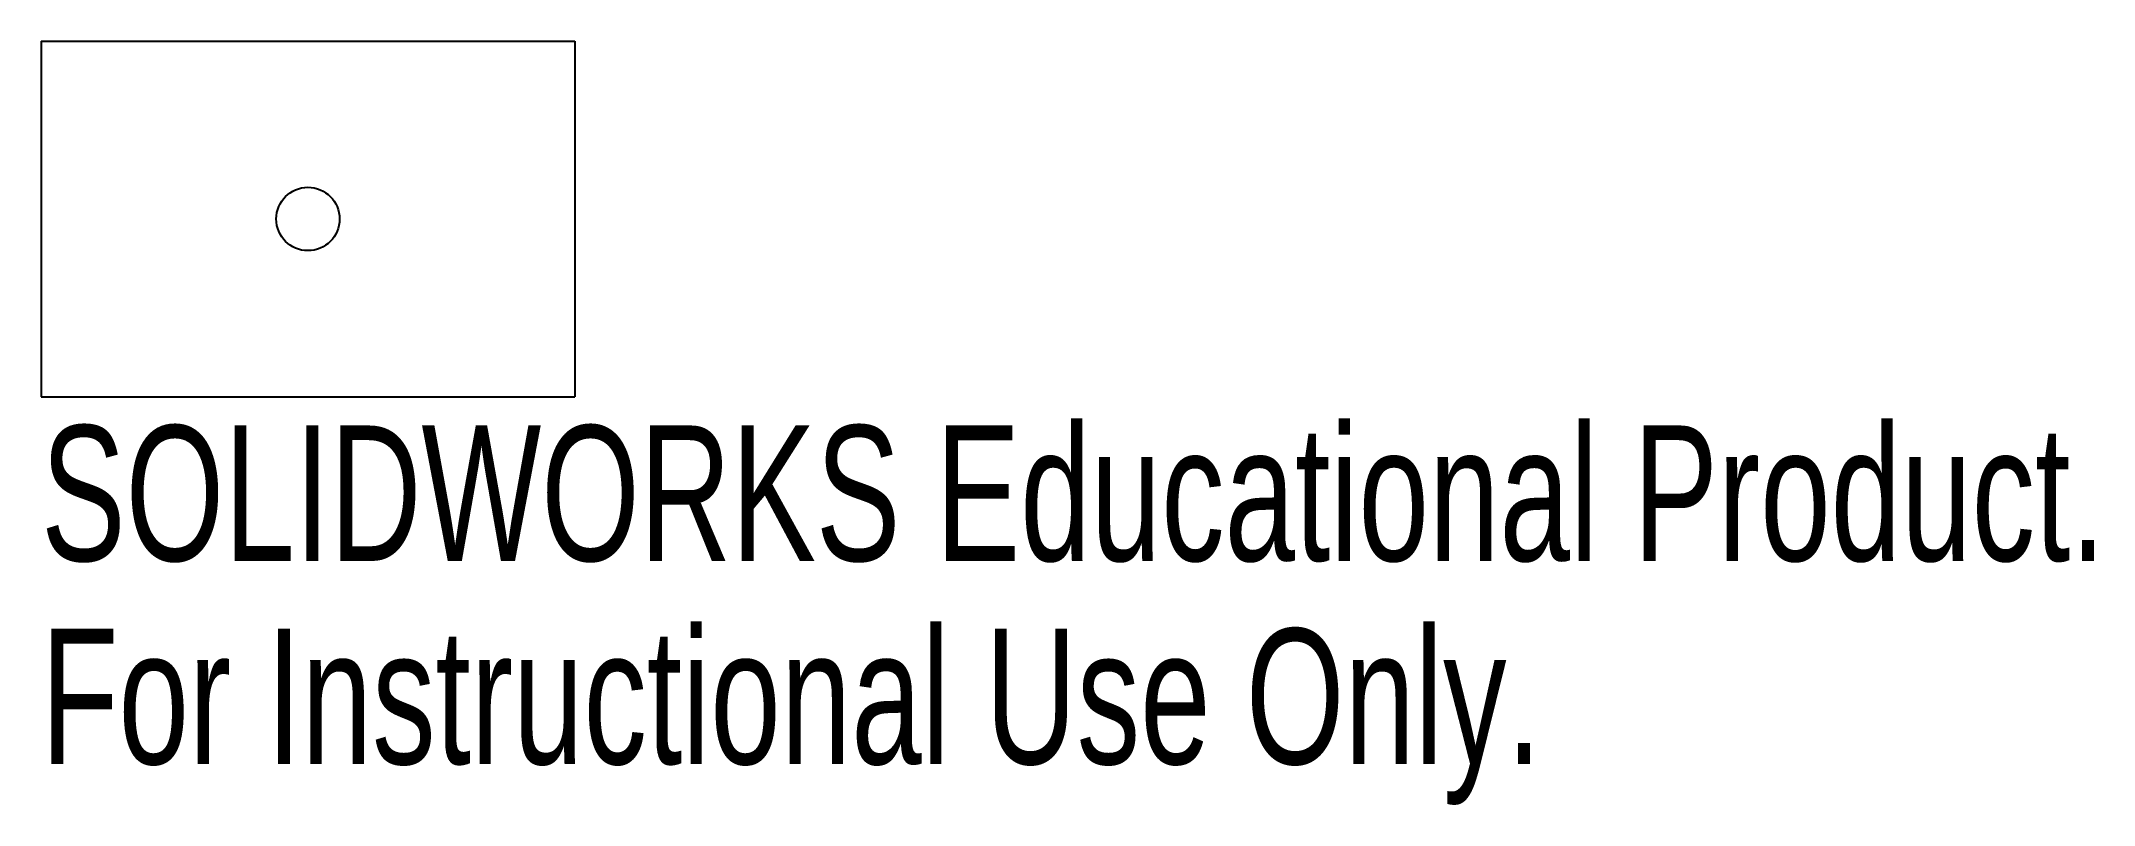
# Model space of a CAD drawing. Header units: inches. Extents: x 0 to 2.88, y -1.07 to 0.
import ezdxf

# ---------------------------------------------------------------- set-up
doc = ezdxf.new("R2010")
doc.units = ezdxf.units.IN
doc.header["$MEASUREMENT"] = 0
doc.styles.add('SLDTEXTSTYLE0', font='TXT', dxfattribs={"width": 0.7})

msp = doc.modelspace()

# ---------------------------------------------------------------- linework, layer by layer
at = {"color": 7, "linetype": 'Continuous', "lineweight": 25}
for p, q in [((0, 0), (0, -0.5)), ((0, 0), (0.75, 0)), ((0.75, 0), (0.75, -0.5)), ((0, -0.5), (0.75, -0.5))]:
    msp.add_line(p, q, dxfattribs=at)
msp.add_circle((0.375, -0.25), 0.0445, dxfattribs=at)

# ---------------------------------------------------------------- texts
at = {"color": 7, "linetype": 'Continuous', "char_height": 0.1903, "attachment_point": 1, "style": 'SLDTEXTSTYLE0'}
for s, insert in [('SOLIDWORKS Educational Product.', (0, -0.5401)), ('For Instructional Use Only.', (0, -0.8256))]:
    msp.add_mtext(s, dxfattribs=dict(at, insert=insert))

doc.saveas('drawing.dxf')
